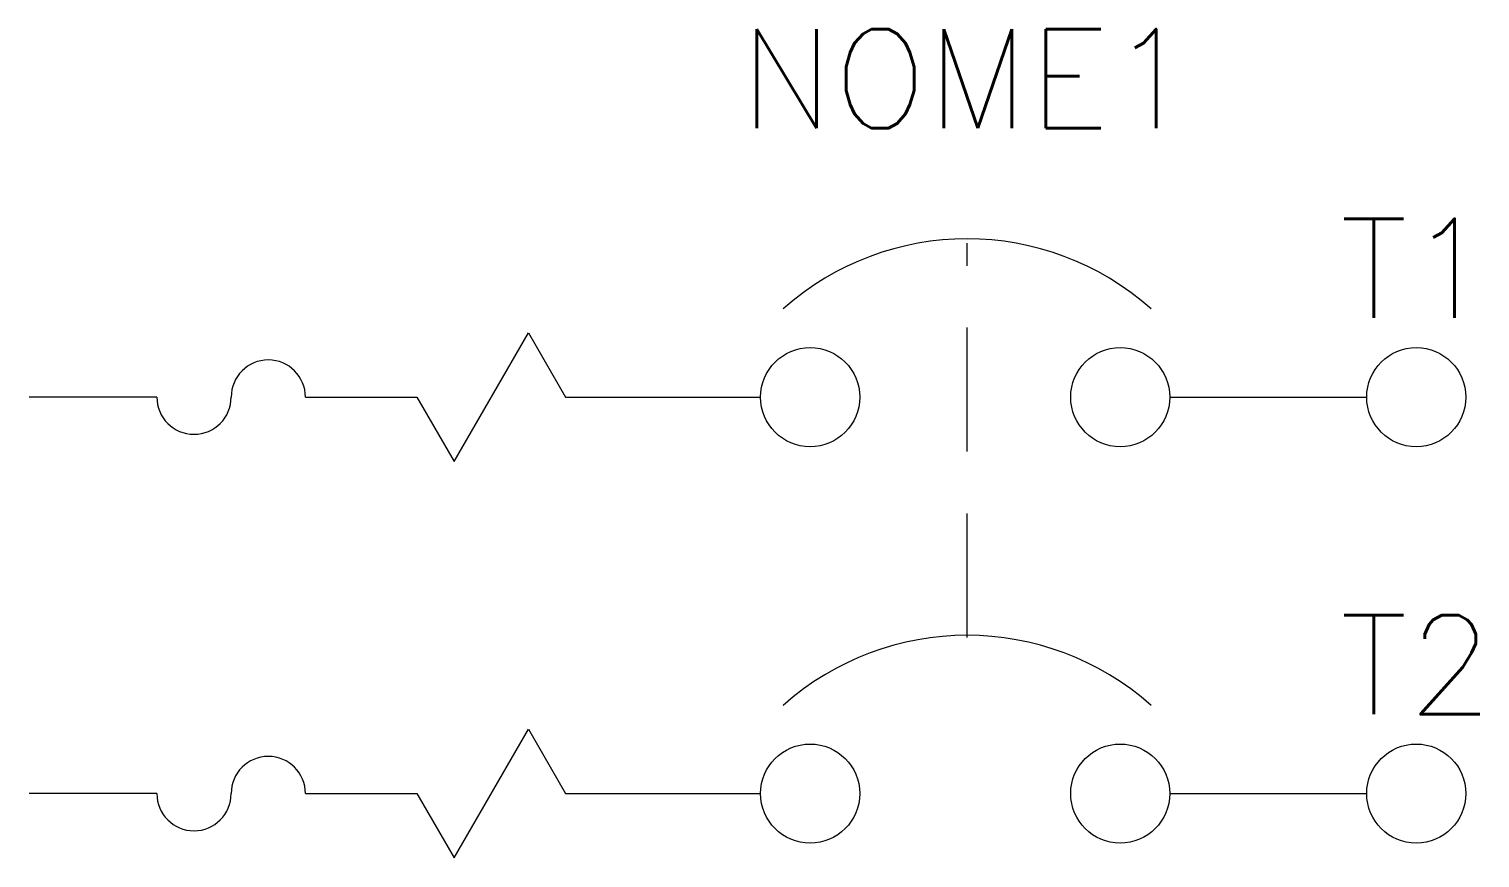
# Model space of a CAD drawing. Header units: millimetres. Extents: x -29 to 0.3, y -9.3 to 7.4.
import ezdxf
from ezdxf.enums import TextEntityAlignment as Align

# ---------------------------------------------------------------- set-up
doc = ezdxf.new("R2010")
doc.units = ezdxf.units.MM
doc.header["$LTSCALE"] = 10
doc.linetypes.add('HIDDEN', pattern=[0.375, 0.25, -0.125])
doc.styles.add('ROMANS', font='romans.shx')

msp = doc.modelspace()

# ---------------------------------------------------------------- linework, layer by layer
at = {"color": 0, "linetype": 'Continuous'}
for p, q in [((-20.42, -1.299), (-18.92, 1.299)), ((-18.92, 1.299), (-18.17, 0)), ((-23.42, 0), (-21.17, 0)), ((-21.17, 0), (-20.42, -1.299)), ((-18.17, 0), (-14.234, 0)), ((-5.975, 0), (-2, 0)), ((-20.42, -9.299), (-18.92, -6.701)), ((-18.92, -6.701), (-18.17, -8)), ((-23.42, -8), (-21.17, -8)), ((-21.17, -8), (-20.42, -9.299)), ((-18.17, -8), (-14.234, -8)), ((-5.975, -8), (-2, -8))]:
    msp.add_line(p, q, dxfattribs=at)
at = {"color": 0}
for p, q in [((-26.42, 0), (-29, 0)), ((-26.42, -8), (-29, -8))]:
    msp.add_line(p, q, dxfattribs=at)
at = {"color": 0, "linetype": 'HIDDEN', "flags": 128}
msp.add_lwpolyline([(-10.066, -4.848), (-10.066, 3.11)], dxfattribs=at)
at = {"color": 0, "linetype": 'Continuous'}
for centre in [(-13.234, 0), (-6.975, 0), (-13.234, -8), (-6.975, -8)]:
    msp.add_circle(centre, 1, dxfattribs=at)
at = {"color": 0}
for centre in [(-1, 0), (-1, -8)]:
    msp.add_circle(centre, 1, dxfattribs=at)
at = {"color": 0, "linetype": 'Continuous'}
for centre, radius, start, end in [((-10.066, -2.387), 5.581, 48.3063, 131.6937), ((-24.17, 0), 0.75, 0, 180), ((-25.67, 0), 0.75, 180, 0), ((-10.066, -10.387), 5.581, 48.3063, 131.6937), ((-24.17, -8), 0.75, 0, 180), ((-25.67, -8), 0.75, 180, 0)]:
    msp.add_arc(centre, radius, start, end, dxfattribs=at)

# ---------------------------------------------------------------- texts
at = {"color": 0, "style": 'ROMANS', "flags": 4}
msp.add_attdef('NOME1', text='', height=2, dxfattribs=at).set_placement((-10.066, 6.428), align=Align.MIDDLE_CENTER)
at = {"color": 7, "style": 'ROMANS', "flags": 4}
for tag, text, p in [('T1', 'T1', (-1, 1)), ('T2', 'T2', (-1, -7))]:
    msp.add_attdef(tag, text=text, height=2, dxfattribs=at).set_placement(p, align=Align.BOTTOM_CENTER)

doc.saveas('drawing.dxf')
